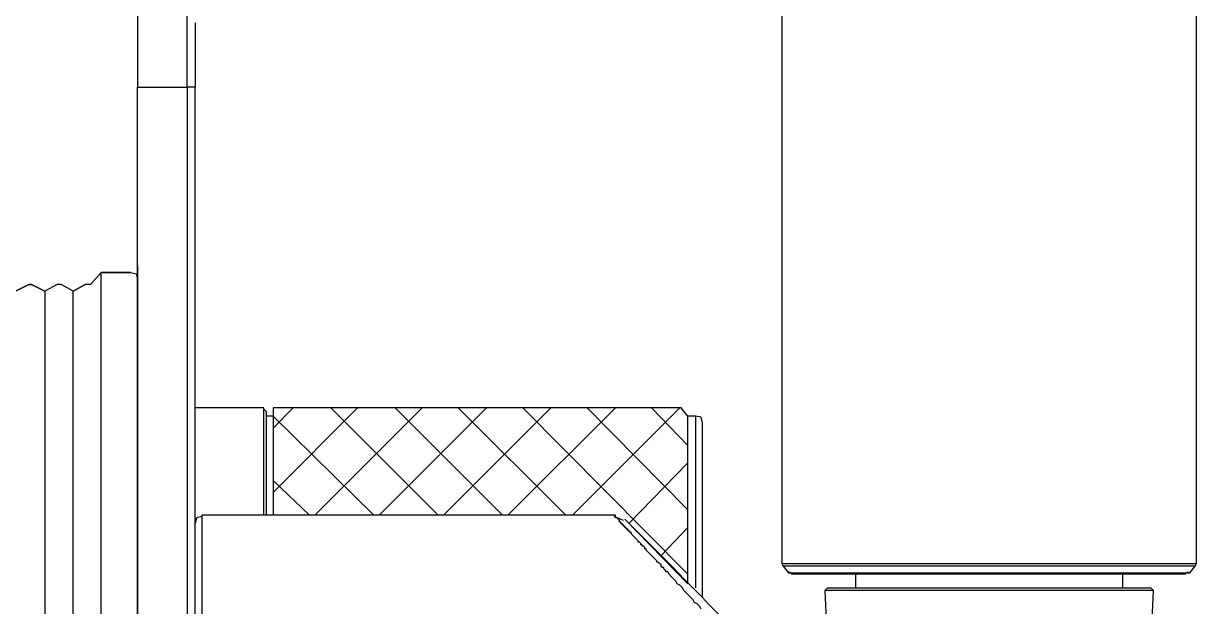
# Model space of a CAD drawing. Extents: x -1585 to -1165, y -4178 to -3881.
# Drawn here: x -1310.05 to -1284.05, y -4034.47 to -4021.55 of the extents above; entities that cross this region are included whole.
import ezdxf

# ---------------------------------------------------------------- set-up
doc = ezdxf.new("R2010")
doc.units = 0
doc.header["$LTSCALE"] = 7
doc.layers.add('DWG', color=7, linetype='CONTINUOUS')

msp = doc.modelspace()

# ---------------------------------------------------------------- linework, layer by layer
at = {"layer": 'DWG'}
for points in [[(-1293.208, -3967.15), (-1293.238, -3967.18), (-1293.238, -4033.522), (-1288.656, -4033.522), (-1284.045, -4033.522), (-1284.045, -4008.056), (-1284.045, -4008.026), (-1284.045, -4007.997), (-1284.075, -4007.997), (-1284.105, -4007.967)], [(-1307.518, -4048.308), (-1307.518, -4022.961), (-1306.417, -4022.961), (-1306.417, -4021.354), (-1307.518, -4021.354), (-1307.518, -4022.961)], [(-1306.239, -4021.533), (-1306.239, -4022.961)], [(-1307.518, -4027.215), (-1307.518, -4022.961)], [(-1306.268, -4052.919), (-1306.298, -4053.038), (-1306.417, -4053.068), (-1306.417, -4051.491), (-1306.239, -4051.491), (-1306.239, -4022.961), (-1306.417, -4022.961), (-1306.417, -4051.491), (-1307.518, -4051.491), (-1307.518, -4053.068), (-1306.417, -4053.068)], [(-1307.518, -4042.923), (-1307.518, -4046.88), (-1307.518, -4047.207), (-1307.548, -4047.326), (-1307.667, -4047.356), (-1308.321, -4047.356), (-1308.559, -4047.118), (-1308.321, -4047.356), (-1308.321, -4042.923), (-1308.321, -4031.499), (-1308.321, -4027.066), (-1307.667, -4027.066), (-1308.321, -4027.066), (-1308.559, -4027.334), (-1308.678, -4027.334)], [(-1307.667, -4027.066), (-1307.548, -4027.096), (-1307.518, -4027.215), (-1307.518, -4031.499)], [(-1307.518, -4026.918), (-1307.518, -4047.534), (-1307.518, -4051.491)], [(-1309.214, -4027.334), (-1309.303, -4027.334), (-1309.571, -4027.483), (-1309.571, -4031.499), (-1309.571, -4042.923), (-1309.571, -4046.969), (-1309.868, -4047.118), (-1309.928, -4047.118), (-1310.225, -4046.969)], [(-1310.225, -4027.483), (-1309.928, -4027.334), (-1309.868, -4027.334), (-1309.928, -4027.334), (-1310.225, -4027.483)], [(-1308.678, -4047.118), (-1308.559, -4047.118), (-1308.678, -4047.118), (-1308.946, -4046.969), (-1308.946, -4042.923), (-1308.946, -4031.499), (-1308.946, -4027.483), (-1309.214, -4027.334), (-1309.303, -4027.334), (-1309.571, -4027.483), (-1309.868, -4027.334), (-1309.571, -4027.483)], [(-1304.721, -4032.451), (-1304.721, -4030.071), (-1306.239, -4030.071)], [(-1295.469, -4030.071), (-1304.513, -4030.071), (-1304.513, -4032.451), (-1306.09, -4032.451)], [(-1304.662, -4032.451), (-1304.662, -4030.16), (-1304.721, -4030.101)], [(-1304.513, -4030.517), (-1304.067, -4030.071)], [(-1304.513, -4031.945), (-1302.639, -4030.071)], [(-1303.591, -4032.451), (-1301.211, -4030.071)], [(-1300.854, -4032.451), (-1303.234, -4030.071)], [(-1302.163, -4032.451), (-1299.783, -4030.071)], [(-1299.426, -4032.451), (-1301.806, -4030.071)], [(-1300.735, -4032.451), (-1298.355, -4030.071)], [(-1298.028, -4032.451), (-1300.408, -4030.071)], [(-1299.307, -4032.451), (-1296.927, -4030.071)], [(-1295.32, -4033.76), (-1298.98, -4030.071)], [(-1297.879, -4032.451), (-1295.499, -4030.071)], [(-1295.32, -4032.332), (-1297.552, -4030.071)], [(-1295.32, -4030.904), (-1296.124, -4030.071)], [(-1295.142, -4034.058), (-1295.142, -4030.25), (-1295.32, -4030.25), (-1295.469, -4030.071)], [(-1304.513, -4030.25), (-1304.662, -4030.25)], [(-1302.282, -4032.451), (-1304.513, -4030.25)], [(-1295.32, -4033.968), (-1295.32, -4030.25)], [(-1294.993, -4034.266), (-1294.993, -4030.398), (-1295.023, -4030.279), (-1295.142, -4030.25)], [(-1307.518, -4031.499), (-1307.518, -4042.923)], [(-1296.629, -4032.63), (-1295.32, -4031.291)], [(-1303.71, -4032.451), (-1304.513, -4031.678)], [(-1306.09, -4032.481), (-1306.209, -4032.511), (-1306.239, -4032.63)], [(-1306.09, -4032.451), (-1306.09, -4041.971)], [(-1295.023, -4034.534), (-1295.053, -4034.474), (-1295.112, -4034.415), (-1295.172, -4034.385), (-1295.201, -4034.325), (-1295.261, -4034.266), (-1295.32, -4034.206), (-1295.35, -4034.177), (-1295.41, -4034.117), (-1295.439, -4034.058), (-1295.499, -4033.998), (-1295.558, -4033.968), (-1295.588, -4033.909), (-1295.648, -4033.849), (-1295.677, -4033.82), (-1295.737, -4033.76), (-1295.767, -4033.701), (-1295.796, -4033.701), (-1295.826, -4033.671), (-1295.856, -4033.641), (-1295.856, -4033.611), (-1295.886, -4033.611), (-1295.915, -4033.582), (-1295.915, -4033.552), (-1295.945, -4033.522), (-1295.975, -4033.492), (-1296.005, -4033.492), (-1296.005, -4033.463), (-1296.034, -4033.433), (-1296.064, -4033.403), (-1296.094, -4033.373), (-1296.124, -4033.344), (-1296.153, -4033.314), (-1296.183, -4033.284), (-1296.213, -4033.254), (-1296.243, -4033.225), (-1296.243, -4033.195), (-1296.272, -4033.195), (-1296.272, -4033.165), (-1296.302, -4033.135), (-1296.332, -4033.135), (-1296.332, -4033.106), (-1296.362, -4033.106), (-1296.362, -4033.076), (-1296.391, -4033.046), (-1296.421, -4033.046), (-1296.421, -4033.016), (-1296.451, -4032.987), (-1296.481, -4032.957), (-1296.51, -4032.927), (-1296.54, -4032.897), (-1296.57, -4032.868), (-1296.57, -4032.838), (-1296.6, -4032.838), (-1296.6, -4032.808), (-1296.629, -4032.808), (-1296.629, -4032.778), (-1296.659, -4032.778), (-1296.659, -4032.749), (-1296.689, -4032.749), (-1296.689, -4032.719), (-1296.719, -4032.719), (-1296.719, -4032.689), (-1296.748, -4032.689), (-1296.748, -4032.659), (-1296.778, -4032.659), (-1296.778, -4032.63), (-1296.808, -4032.63), (-1296.808, -4032.6), (-1296.838, -4032.6), (-1296.838, -4032.57), (-1296.867, -4032.54), (-1296.897, -4032.511), (-1296.927, -4032.511), (-1296.927, -4032.481), (-1296.927, -4032.451), (-1296.957, -4032.451), (-1304.513, -4032.451)], [(-1296.748, -4032.57), (-1296.957, -4032.481)], [(-1296.719, -4032.54), (-1295.32, -4033.968)], [(-1295.915, -4033.344), (-1295.32, -4032.719)], [(-1293.238, -4033.522), (-1293.208, -4033.582)], [(-1284.075, -4033.582), (-1284.045, -4033.522)], [(-1293.089, -4033.701), (-1293.03, -4033.73)], [(-1284.283, -4033.76), (-1293.03, -4033.76)], [(-1291.602, -4033.76), (-1291.602, -4034.058)], [(-1285.681, -4034.058), (-1285.681, -4033.76)], [(-1284.283, -4033.73), (-1284.224, -4033.701)], [(-1292.286, -4034.117), (-1292.226, -4034.058), (-1285.057, -4034.058), (-1284.997, -4034.117)], [(-1285.027, -4034.772), (-1284.997, -4034.117), (-1292.286, -4034.117), (-1292.256, -4034.772)]]:
    msp.add_lwpolyline(points, dxfattribs=at)
for points in [[(-1308.946, -4027.483), (-1308.678, -4027.334)], [(-1307.518, -4042.923), (-1307.518, -4031.499)], [(-1293.208, -4033.582), (-1293.089, -4033.73), (-1288.656, -4033.73), (-1284.194, -4033.73), (-1284.075, -4033.582)]]:
    msp.add_lwpolyline(points, close=True, dxfattribs=at)
msp.add_lwpolyline([(-1294.368, -4034.772), (-1294.398, -4034.772), (-1294.428, -4034.772), (-1294.428, -4034.742), (-1294.458, -4034.742), (-1294.487, -4034.742), (-1294.517, -4034.742), (-1294.517, -4034.712), (-1294.547, -4034.712), (-1294.577, -4034.712), (-1294.577, -4034.682), (-1294.606, -4034.682, 0.006329), (-1296.719, -4032.54)], format="xyb", dxfattribs=at)

doc.saveas('drawing.dxf')
